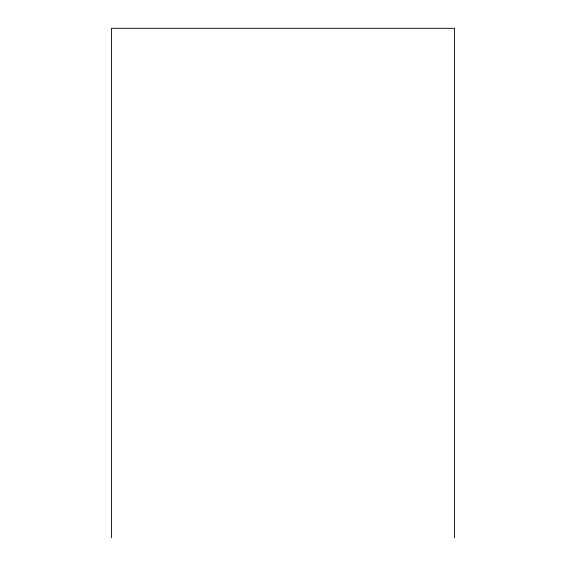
<?xml version="1.0" encoding="UTF-8"?>
<svg xmlns="http://www.w3.org/2000/svg" width="566" height="566" viewBox="0 0 566 566"><rect width="100%" height="100%" fill="white"/><g stroke="black" fill="none" stroke-linecap="round" stroke-linejoin="round"><path stroke-width="0.85" d="M454.54 537.7L454.54 28.3L111.46 28.3L111.46 537.7"/></g></svg>
